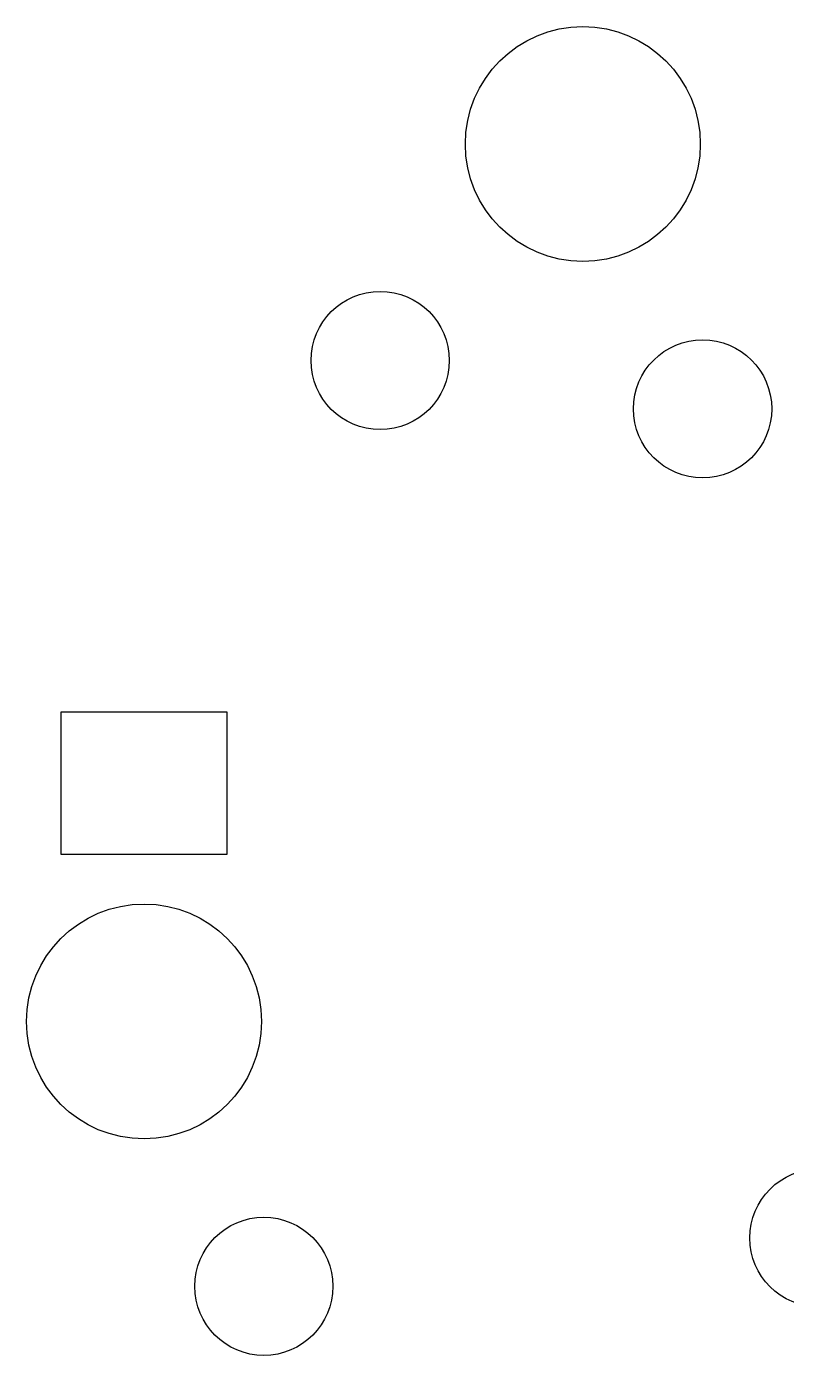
# Model space of a CAD drawing. Header units: millimetres. Extents: x -18 to 310, y -2 to 100.
# Drawn here: x 164.33 to 180.82, y 21.33 to 50.17 of the extents above; entities that cross this region are included whole.
import ezdxf

# ---------------------------------------------------------------- set-up
doc = ezdxf.new("R2010")
doc.units = ezdxf.units.MM
doc.layers.add('Edge.Cuts', color=254, linetype='CONTINUOUS', true_color=0xd0d2cd)
doc.layers.add('F.Fab', color=9, linetype='CONTINUOUS', true_color=0xafafaf)

msp = doc.modelspace()

# ---------------------------------------------------------------- linework, layer by layer
at = {"layer": 'Edge.Cuts', "linetype": 'CONTINUOUS'}
for p, q in [((165.077, 35.3), (168.677, 35.3)), ((165.077, 32.2), (165.077, 35.3)), ((168.677, 35.3), (168.677, 32.2)), ((168.677, 32.2), (165.077, 32.2))]:
    msp.add_line(p, q, dxfattribs=at)
at = {"layer": 'Edge.Cuts'}
for centre, radius in [((176.402, 47.625), 2.549999), ((172.002, 42.925), 1.499999), ((179.002, 41.875), 1.499999), ((166.877, 28.575), 2.549999), ((181.527, 23.875), 1.499999), ((169.477, 22.825), 1.499999)]:
    msp.add_circle(centre, radius, dxfattribs=at)
at = {"layer": 'F.Fab'}
for centre, radius in [((176.402, 47.625), 2.549999), ((172.002, 42.925), 1.499999), ((179.002, 41.875), 1.499999), ((166.877, 28.575), 2.549999), ((181.527, 23.875), 1.499999), ((169.477, 22.825), 1.499999)]:
    msp.add_circle(centre, radius, dxfattribs=at)

doc.saveas('drawing.dxf')
